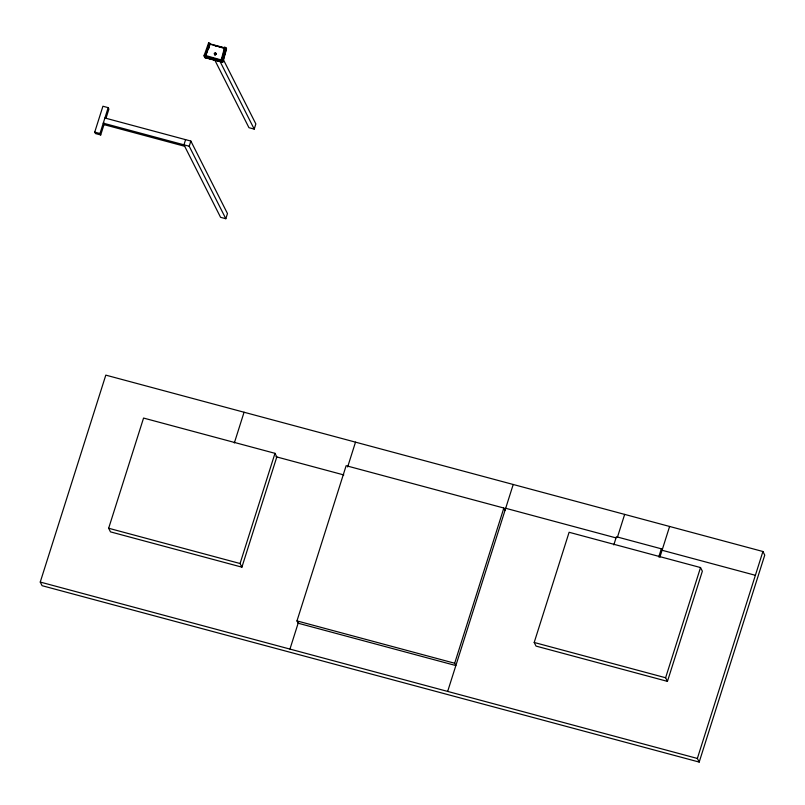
<?xml version="1.0" encoding="UTF-8"?>
<svg xmlns="http://www.w3.org/2000/svg" width="805" height="805" viewBox="0 0 805 805"><rect width="100%" height="100%" fill="white"/><g stroke="black" fill="none" stroke-linecap="round" stroke-linejoin="round"><path stroke-width="1.21" d="M205.688 54.358L206.412 56.531L220.51 60.335C222.422 60.144 221.677 58.876 220.168 59.661L205.637 55.525L209.753 43.239L208.596 42.927L203.927 56.119L221.395 60.898C222.593 60.234 222.713 62.76 222.925 61.19L226.336 48.592L225.179 48.28M221.516 58.825L224.655 47.243L225.813 47.555L226.517 48.954L222.824 62.347L205.235 57.769A9.187 8.785 -26.8 0 1 204.923 57.678L204.43 56.843L209.119 43.963L224.031 47.968M222.925 61.21L222.23 62.015A9.187 8.785 -26.8 0 1 221.918 61.935L205.054 57.407A9.187 8.785 -26.8 0 1 204.742 57.316L204.923 55.374L204.701 56.149M222.2 58.252L222.713 56.37M222.965 55.434L223.468 53.563M223.981 51.691L224.655 47.243M225.813 47.555L222.401 60.154C222.069 62.186 222.281 61.422 221.928 61.925L204.621 57.266L208.747 45.855M223.106 61.572L222.442 60.023M104.439 123.205L100.716 134.968L95.453 133.56L94.728 132.111L102.919 106.24L108.182 107.649L108.906 109.098L105.928 118.506M100.716 134.968L99.981 133.519L108.182 107.649M40.25 582.065L105.807 375.13L762.919 551.506L764.75 555.128L699.193 762.073L42.081 585.688L40.25 582.065L697.361 758.451L699.193 762.073M185.593 139.657L183.953 144.83L220.57 217.31L225.823 218.719L227.463 213.546L190.845 141.066L104.902 117.993M225.823 218.719L189.215 146.238L190.845 141.066M108.655 528.251L143.562 418.057L274.988 453.326L276.809 456.958L241.903 567.153L110.486 531.874L108.655 528.251L240.071 563.52L241.903 567.153M214.593 59.671L248.956 127.693L254.219 129.112L255.849 123.93L223.186 59.258M234.325 442.981L244.066 412.241M240.071 563.52L274.988 453.326M503.85 508.036L454.684 663.24L455.851 665.554L298.142 623.221L296.975 620.907L346.14 465.703L503.85 508.036L505.027 510.35M289.951 649.092L298.665 621.581M347.639 466.981L355.508 442.156M447.661 691.425L513.218 484.479M534.198 642.471L569.105 532.276L700.531 567.555L702.363 571.178L667.446 681.372L536.029 646.093L534.198 642.471L665.614 677.75L667.446 681.372M613.812 544.894L616.389 536.744L661.338 548.809L662.072 550.258L755.382 575.303M617.505 537.005L624.66 514.395M658.762 556.959L661.338 548.809M659.859 557.241L669.609 526.46M665.614 677.75L700.531 567.555M697.361 758.451L762.919 551.506M209.028 45.09L208.596 42.927M206.03 55.032L210.095 43.913L209.753 43.239M221.596 60.043L221.315 59.278M209.069 47.867L208.535 46.871M221.486 60.174L221.184 59.449M221.355 60.274L221.063 59.56M208.877 48.008C208.425 47.415 208.415 47.857 208.716 47.233M221.204 60.345L220.922 59.651M224.887 52.033C225.048 51.299 225.169 52.184 225.008 52.395M220.771 59.701L221.808 60.566L221.385 59.147M224.927 51.228L225.048 51.59M220.479 59.721L220.973 60.395M210.095 43.913L224.998 47.918M209.3 44.325L210.457 44.637M215.116 45.895L216.978 46.388M218.839 46.891L219.775 47.143M221.637 47.636L222.572 47.887M225.36 48.642L226.517 48.954M189.215 146.238L103.261 123.165L103.996 124.624L184.687 146.279M94.728 132.111L99.981 133.519M505.681 508.277L615.916 537.871M275.974 456.727L343.805 474.94M296.975 620.907L454.684 663.24M215.056 55.102C213.496 54.73 216.807 54.519 216.072 54.207C213.929 56.088 214.905 52.647 216.072 53.724C215.76 52.073 215.559 56.119 214.271 53.764C214.211 52.476 216.062 52.687 216.102 53.774M221.576 58.614L221.858 59.5M221.395 60.898L222.11 62.287M220.268 59.681L220.721 60.385M219.856 61.089L254.219 129.112M205.607 54.599L205.919 55.394M206.201 55.897L206.543 56.571M205.547 54.841L205.869 55.676M205.979 55.807L206.412 56.531M205.527 55.112L206.191 56.41M204.148 55.143L204.873 56.511M204.53 56.35L205.235 57.769M214.432 53.965L215.428 53.2L214.452 53.955M204.883 56.783C206.352 58.332 205.154 55.454 204.893 56.732M208.153 47.254L208.173 47.243M221.667 61.271L222.16 60.858L221.677 61.22M224.454 51.611L224.454 51.58M207.65 46.207L208.475 46.247L207.66 46.177M223.941 50.594L224.766 50.635L223.951 50.564M205.064 57.115L205.698 56.853L205.044 57.115"/></g></svg>
